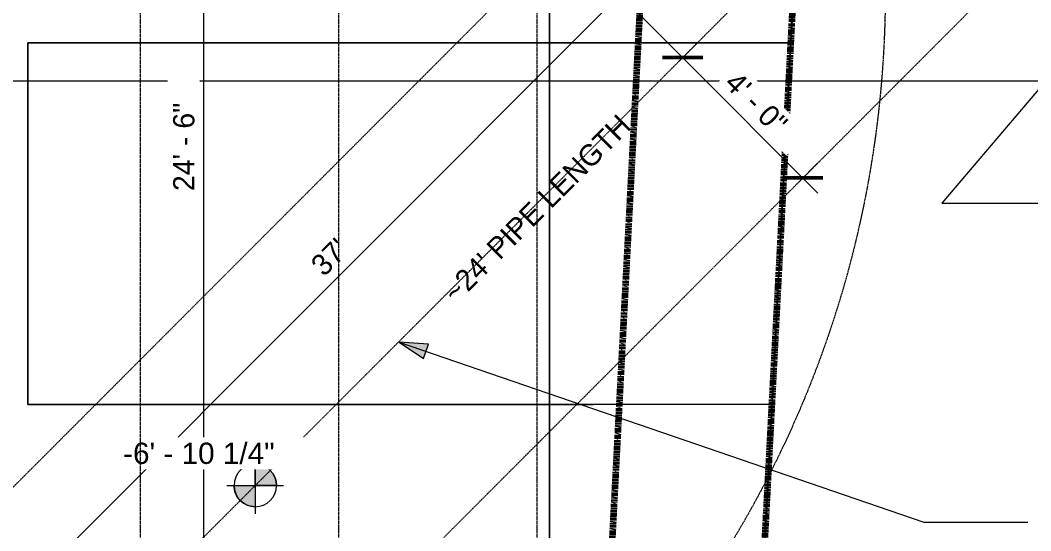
# Model space of a CAD drawing. Header units: inches. Extents: x -3305 to -1487, y 8059 to 9107.
# Drawn here: x -2191.7 to -1906.5, y 8437 to 8580.9 of the extents above; entities that cross this region are included whole.
import ezdxf

# ---------------------------------------------------------------- set-up
doc = ezdxf.new("R2010")
doc.units = ezdxf.units.IN
doc.header["$MEASUREMENT"] = 0
for name, pattern in [('Double Dash 3_8_', [0.9999999999999999, 0.3749999999999999, -0.125, 0.125, -0.125, 0.125, -0.125]), ('Grid Line 1_2_', [0.8749999999999999, 0.4999999999999999, -0.125, 0.125, -0.125]), ('Hidden 1_8_', [0.1875, 0.125, -0.06249999999999999])]:
    doc.linetypes.add(name, pattern=pattern)
for name, color, linetype, lineweight in [('A-ANNO-DIMS', 211, 'Continuous', 9), ('A-ANNO-DIMS-64', 211, 'Continuous', 9), ('A-ANNO-NOTE', 131, 'Continuous', 9), ('A-DETL-HDLN', 90, 'Hidden 1_8_', 9), ('C-PROP-LINE', 91, 'Double Dash 3_8_', 158), ('C-TOPO-3', 8, 'Continuous', 9), ('G-ANNO-DIMS', 111, 'Continuous', 9), ('G-ANNO-SYMB', 111, 'Continuous', 9), ('G-ANNO-TEXT-1', 147, 'Continuous', 9), ('P-PIPE-IDEN', 2, 'Continuous', 9), ('S-GRID-1', 1, 'Grid Line 1_2_', 9)]:
    doc.layers.add(name, color=color, linetype=linetype, lineweight=lineweight)
doc.styles.add('Arial_1', font='arial.ttf', dxfattribs={"height": 5.999999999999996})
doc.styles.add('Century Gothic', font='ufonts.com_century-gothic.ttf', dxfattribs={"height": 5.999999999999996})
doc.dimstyles.new('OD__1_16__Tol__', dxfattribs={"dimscale": 12, "dimtxt": 6.265009618305154, "dimasz": 0.6666666666666666, "dimexe": 0.5, "dimexo": 0.3333333333333334, "dimgap": 0.08333333333333334, "dimtad": 1, "dimdec": 4, "dimrnd": 0.0625, "dimzin": 3, "dimdsep": 46, "dimlunit": 4, "dimtxsty": 'Century Gothic', "dimblk1": 'OBLIQUE', "dimblk2": 'OBLIQUE', "dimsah": 1, "dimcen": 0.09, "dimdle": 0.5, "dimazin": 0, "dimtfac": 1, "dimtdec": 4, "dimtix": 1, "dimtmove": 0, "dimatfit": 3, "dimfxl": 1, "dimtvp": 1, "dimtfill": 1, "dimfrac": 2, "dimtolj": 1, "dimtzin": 0, "dimarcsym": 2})
doc.dimstyles.new('OD__1_8__Tol__', dxfattribs={"dimscale": 12, "dimtxt": 6.265009618305154, "dimasz": 0.6666666666666666, "dimexe": 0.5, "dimexo": 0.3333333333333334, "dimgap": 0.08333333333333334, "dimtad": 1, "dimdec": 3, "dimrnd": 0.125, "dimzin": 3, "dimdsep": 46, "dimlunit": 4, "dimtxsty": 'Century Gothic', "dimblk1": 'OBLIQUE', "dimblk2": 'OBLIQUE', "dimsah": 1, "dimcen": 0.09, "dimdle": 0.5, "dimazin": 0, "dimtfac": 1, "dimtdec": 4, "dimtix": 1, "dimtmove": 0, "dimatfit": 3, "dimfxl": 1, "dimtvp": 1, "dimtfill": 1, "dimfrac": 2, "dimtolj": 1, "dimtzin": 0, "dimarcsym": 2})
doc.dimstyles.new('OD__1__Tol__', dxfattribs={"dimscale": 12, "dimtxt": 6.265009618305154, "dimasz": 0.6666666666666666, "dimexe": 0.5, "dimexo": 0.3333333333333334, "dimgap": 0.08333333333333334, "dimtad": 1, "dimdec": 0, "dimzin": 3, "dimdsep": 46, "dimlunit": 4, "dimtxsty": 'Century Gothic', "dimblk1": 'OBLIQUE', "dimblk2": 'OBLIQUE', "dimsah": 1, "dimcen": 0.09, "dimdle": 0.5, "dimazin": 0, "dimtfac": 1, "dimtdec": 4, "dimtix": 1, "dimtmove": 0, "dimatfit": 3, "dimfxl": 1, "dimtvp": 1, "dimtfill": 1, "dimfrac": 2, "dimtolj": 1, "dimtzin": 0, "dimarcsym": 2})
doc.dimstyles.new('OD__1ft_Tol__', dxfattribs={"dimscale": 12, "dimtxt": 6.265009618305154, "dimasz": 0.6666666666666666, "dimexe": 0.5, "dimexo": 0.3333333333333334, "dimgap": 0.08333333333333334, "dimtad": 1, "dimdec": 0, "dimrnd": 12, "dimzin": 1, "dimdsep": 46, "dimlunit": 4, "dimtxsty": 'Century Gothic', "dimblk1": 'OBLIQUE', "dimblk2": 'OBLIQUE', "dimsah": 1, "dimcen": 0.09, "dimdle": 0.5, "dimazin": 0, "dimtfac": 1, "dimtdec": 4, "dimtix": 1, "dimtmove": 0, "dimatfit": 3, "dimfxl": 1, "dimtvp": 1, "dimtfill": 1, "dimfrac": 2, "dimtolj": 1, "dimtzin": 0, "dimarcsym": 2})

# ---------------------------------------------------------------- blocks, each defined once
blk = doc.blocks.new('Family - ___-1399760-FOUNDATION PLAN')
at = {"layer": 'C-PROP-LINE'}
for p, q in [((8400.245354829893, 2026.329796689754), (8879.93456326565, 2001.257977635659)), ((8280.845796601556, 1989.511735271216), (8939.97490044431, 1955.061167415578))]:
    blk.add_line(p, q, dxfattribs=at)
blk = doc.blocks.new('DIMBLOCK1-FOUNDATION PLAN')
at = {"layer": 'A-ANNO-DIMS-64', "lineweight": 50}
for p, q in [((-2139.841952426916, 8692.56938150536), (-2143.841952426916, 8696.56938150536)), ((-2139.841952426916, 8692.56938150536), (-2135.841952426915, 8688.56938150536)), ((-2139.841952426917, 8398.569381505362), (-2143.841952426917, 8402.569381505362)), ((-2139.841952426917, 8398.569381505362), (-2135.841952426917, 8394.569381505362))]:
    blk.add_line(p, q, dxfattribs=at)
at = {"layer": 'A-ANNO-DIMS-64'}
for p, q in [((-2141.49880667641, 8692.56938150536), (-2133.841952426916, 8692.56938150536)), ((-2139.841952426917, 8692.56938150536), (-2141.498806676411, 8692.56938150536)), ((-2139.841952426917, 8392.569381505362), (-2139.841952426916, 8692.56938150536)), ((-2322.336683847732, 8398.569381505362), (-2133.841952426917, 8398.569381505362)), ((-2139.841952426917, 8398.569381505362), (-2322.336683847732, 8398.569381505362))]:
    blk.add_line(p, q, dxfattribs=at)
at = {"layer": 'A-ANNO-DIMS-64', "color": 0, "insert": (-2148.532510577888, 8532.741028477403), "char_height": 5.999999999999998, "width": 30.78804726709961, "attachment_point": 1, "rotation": 90, "line_spacing_factor": 0.984501511447953, "style": 'Century Gothic', "bg_fill": 3, "box_fill_scale": 1.25, "bg_fill_color": 256, "bg_fill_true_color": 13158600, "bg_fill_transparency": 0}
blk.add_mtext('24\' - 6"', dxfattribs=at)
blk = doc.blocks.new('_Oblique')
at = {"color": 0, "linetype": 'ByBlock', "lineweight": -2}
blk.add_line((-0.5, -0.5), (0.5, 0.5), dxfattribs=at)
blk = doc.blocks.new('DIMBLOCK27-FOUNDATION PLAN')
at = {"layer": 'A-ANNO-DIMS-64'}
for p, q in [((-2005.892917085653, 8569.195725269732), (-2000.478703523281, 8574.609938832105)), ((-2004.7213442104, 8570.367298144985), (-2005.892917085654, 8569.195725269732)), ((-1966.537578026328, 8532.183531960914), (-2004.7213442104, 8570.367298144985)), ((-1971.951791588701, 8535.25459977278), (-1966.537578026328, 8540.668813335153)), ((-1970.780218713447, 8536.426172648033), (-1971.951791588701, 8535.25459977278))]:
    blk.add_line(p, q, dxfattribs=at)
at = {"layer": 'A-ANNO-DIMS-64', "lineweight": 50}
for p, q in [((-2004.7213442104, 8570.367298144985), (-2010.378198459892, 8570.367298144985)), ((-2004.7213442104, 8570.367298144985), (-1999.064489960907, 8570.367298144985)), ((-1970.780218713447, 8536.426172648033), (-1976.437072962939, 8536.426172648033)), ((-1970.780218713447, 8536.426172648033), (-1965.123364463954, 8536.426172648033))]:
    blk.add_line(p, q, dxfattribs=at)
at = {"layer": 'A-ANNO-DIMS-64', "color": 0, "insert": (-1989.024172477733, 8566.960431614014), "char_height": 5.999999999999998, "width": 25.17937198975975, "attachment_point": 1, "rotation": 314.9999999999996, "line_spacing_factor": 0.984501511447953, "style": 'Century Gothic', "bg_fill": 3, "box_fill_scale": 1.25, "bg_fill_color": 256, "bg_fill_true_color": 13158600, "bg_fill_transparency": 0}
blk.add_mtext('4\' - 0"', dxfattribs=at)
blk = doc.blocks.new('DIMBLOCK28-FOUNDATION PLAN')
at = {"layer": 'A-ANNO-DIMS-64'}
for p, q in [((-2004.7213442104, 8570.367298144985), (-2042.905110394473, 8608.55106432906)), ((-2039.834042582608, 8603.136850766688), (-2034.419829020236, 8608.55106432906)), ((-2038.662469707355, 8604.308423641942), (-2039.834042582609, 8603.136850766688)), ((-2005.892917085653, 8569.195725269732), (-2000.478703523281, 8574.609938832105)), ((-2004.7213442104, 8570.367298144985), (-2005.892917085654, 8569.195725269732))]:
    blk.add_line(p, q, dxfattribs=at)
at = {"layer": 'A-ANNO-DIMS-64', "lineweight": 50}
for p, q in [((-2038.662469707354, 8604.308423641942), (-2044.319323956847, 8604.308423641942)), ((-2038.662469707354, 8604.308423641942), (-2033.005615457862, 8604.308423641942)), ((-2004.7213442104, 8570.367298144985), (-2010.378198459892, 8570.367298144985)), ((-2004.7213442104, 8570.367298144985), (-1999.064489960907, 8570.367298144985))]:
    blk.add_line(p, q, dxfattribs=at)
at = {"layer": 'A-ANNO-DIMS-64', "color": 0, "insert": (-2022.965297974687, 8600.901557110968), "char_height": 5.999999999999998, "width": 25.17937198975975, "attachment_point": 1, "rotation": 314.9999999999996, "line_spacing_factor": 0.984501511447953, "style": 'Century Gothic', "bg_fill": 3, "box_fill_scale": 1.25, "bg_fill_color": 256, "bg_fill_true_color": 13158600, "bg_fill_transparency": 0}
blk.add_mtext('4\' - 0"', dxfattribs=at)
blk = doc.blocks.new('DIMBLOCK34-FOUNDATION PLAN')
at = {"layer": 'A-ANNO-DIMS-64', "lineweight": 50}
for p, q in [((-1941.429835956578, 8669.09492271053), (-1941.429835956578, 8674.751776960024)), ((-1941.429835956578, 8669.09492271053), (-1941.429835956578, 8663.438068461039)), ((-2258.858533930548, 8351.666224736566), (-2258.858533930548, 8357.323078986057)), ((-2258.858533930548, 8351.666224736566), (-2258.858533930548, 8346.009370487072))]:
    blk.add_line(p, q, dxfattribs=at)
at = {"layer": 'A-ANNO-DIMS-64'}
for p, q in [((-2263.101174617667, 8347.423584049446), (-1937.187195269459, 8673.33756339765)), ((-1926.540204925463, 8654.205291679415), (-1945.672476643696, 8673.33756339765)), ((-1941.429835956578, 8669.09492271053), (-1926.540204925463, 8654.205291679415)), ((-2243.968902899434, 8336.77659370545), (-2263.101174617666, 8355.908865423684)), ((-2258.858533930548, 8351.666224736564), (-2243.968902899433, 8336.77659370545))]:
    blk.add_line(p, q, dxfattribs=at)
at = {"layer": 'A-ANNO-DIMS-64', "color": 0, "insert": (-2110.191983712415, 8512.62308015639), "char_height": 5.999999999999998, "width": 13.24602033584518, "attachment_point": 1, "rotation": 44.999999999999574, "line_spacing_factor": 0.984501511447953, "style": 'Century Gothic', "bg_fill": 3, "box_fill_scale": 1.25, "bg_fill_color": 256, "bg_fill_true_color": 13158600, "bg_fill_transparency": 0}
blk.add_mtext("37'", dxfattribs=at)
blk = doc.blocks.new('Spot Elevations - Spot Elevation - Target Filled-1560264-FOUNDATION PLAN')
at = {"layer": 'G-ANNO-DIMS'}
h = blk.add_hatch(color=256, dxfattribs=at)
edge = h.paths.add_edge_path(flags=0)
edge.add_line((1.249000902703301e-16, 0), (-0.09374999999999985, 0))
edge.add_arc((5.724587470723462e-16, -3.434752482434078e-16), 0.09375000000000037, 90.00000000000063, 180.0000000000002, ccw=False)
edge.add_line((1.249000902703301e-16, 0.09375000000000007), (1.249000902703301e-16, 0))
h = blk.add_hatch(color=256, dxfattribs=at)
edge = h.paths.add_edge_path(flags=0)
edge.add_line((1.249000902703301e-16, 0), (0.09375000000000029, 0))
edge.add_arc((2.289834988289385e-16, 6.245004513516504e-17), 0.09374999999999996, 269.99999999999955, 359.99999999999966, ccw=False)
edge.add_line((1.249000902703301e-16, -0.09375), (1.249000902703301e-16, 0))
for p, q in [((-2.706168622523819e-16, 0.1243846875261664), (-2.706168622523819e-16, -0.125)), ((1.249000902703301e-16, 0), (1.249000902703301e-16, 0.09375000000000007)), ((0.1250000000000001, 7.067913962433002e-16), (-0.1249999999999998, 7.067913962433002e-16)), ((-0.09374999999999985, 0), (1.249000902703301e-16, 0)), ((1.249000902703301e-16, 0), (1.249000902703301e-16, -0.09375)), ((0.09375000000000029, 0), (1.249000902703301e-16, 0))]:
    blk.add_line(p, q, dxfattribs=at)
blk.add_circle((1.249000902703301e-16, 0), 0.09375000000000007, dxfattribs=at)
for centre, radius, start, end in [((5.724587470723462e-16, -3.434752482434078e-16), 0.09375000000000037, 90.00000000000026, 179.9999999999999), ((2.289834988289385e-16, 6.245004513516504e-17), 0.09374999999999996, 269.9999999999992, 359.9999999999993)]:
    blk.add_arc(centre, radius, start, end, dxfattribs=at)
blk = doc.blocks.new('DIMBLOCK80-FOUNDATION PLAN')
at = {"layer": 'A-ANNO-DIMS-64'}
for p, q in [((-2042.336683847661, 8726.56938150538), (-2042.336683847663, 8246.733095694544)), ((-2042.336683847661, 8252.733095694542), (-2042.336683847661, 8726.569381505378)), ((-2326.336683847733, 8394.569381505362), (-2326.336683847733, 8246.733095694542)), ((-2326.336683847733, 8252.733095694542), (-2326.336683847732, 8394.569381505362)), ((-2326.336683847733, 8252.733095694542), (-2036.336683847663, 8252.733095694544))]:
    blk.add_line(p, q, dxfattribs=at)
at = {"layer": 'A-ANNO-DIMS-64', "lineweight": 50}
for p, q in [((-2326.336683847733, 8252.733095694542), (-2322.336683847733, 8256.733095694542)), ((-2042.336683847663, 8252.733095694544), (-2038.336683847663, 8256.733095694544)), ((-2326.336683847733, 8252.733095694542), (-2330.336683847733, 8248.733095694542)), ((-2042.336683847663, 8252.733095694544), (-2046.336683847663, 8248.733095694542))]:
    blk.add_line(p, q, dxfattribs=at)
at = {"layer": 'A-ANNO-DIMS-64', "color": 0, "insert": (-2197.165036875655, 8261.423653845513), "char_height": 5.999999999999998, "width": 30.78804726709961, "attachment_point": 1, "line_spacing_factor": 0.984501511447953, "style": 'Century Gothic', "bg_fill": 3, "box_fill_scale": 1.25, "bg_fill_color": 256, "bg_fill_true_color": 13158600, "bg_fill_transparency": 0}
blk.add_mtext('23\' - 8"', dxfattribs=at)

msp = doc.modelspace()

# ---------------------------------------------------------------- hatches: boundary and pattern name
at = {"layer": 'G-ANNO-TEXT-1'}
msp.add_hatch(color=256, dxfattribs=at).paths.add_polyline_path([(-2084.76388167094, 8490.169124757474), (-2077.891604856955, 8485.546700647299), (-2076.501103313102, 8489.602126457989)], flags=0)

# ---------------------------------------------------------------- linework, layer by layer
at = {"layer": 'A-DETL-HDLN'}
for p, q in [((-2234.606989722978, 8408.363903626321), (-1971.711777800717, 8671.259115548579)), ((-2241.140475774687, 8333.948166580703), (-1923.711777800717, 8651.376864554668)), ((-2150.388697948086, 8356.817693413395), (-1875.711777800717, 8631.494613560759))]:
    msp.add_line(p, q, dxfattribs=at)
msp.add_circle((-2247.52729933143, 8589.207542781793), 300.0000000000015, dxfattribs=at)
at = {"layer": 'C-TOPO-3'}
for p, q in [((-1973.587646484367, 8585.51586914063), (-1981.798645019524, 8428.41723632813)), ((-1974.159667968742, 8574.56909179688), (-1973.587646484367, 8585.51586914063)), ((-2189.532531738273, 8551.187988281255), (-2189.532531738273, 8574.569091796879)), ((-2189.532531738273, 8574.569091796879), (-2175.727844238274, 8574.569091796879)), ((-2175.727844238274, 8574.569091796879), (-2189.532531738273, 8574.569091796879)), ((-2189.532531738273, 8574.569091796879), (-2189.532531738273, 8551.187988281255)), ((-2175.727844238274, 8574.569091796879), (-2129.995788574211, 8574.56909179688)), ((-2129.995788574211, 8574.56909179688), (-2175.727844238274, 8574.569091796879)), ((-2129.995788574211, 8574.56909179688), (-2097.727844238274, 8574.56909179688)), ((-2097.727844238274, 8574.56909179688), (-2129.995788574211, 8574.56909179688)), ((-2097.727844238274, 8574.56909179688), (-2063.763244628899, 8574.56909179688)), ((-2063.763244628899, 8574.56909179688), (-2097.727844238274, 8574.56909179688)), ((-2063.763244628899, 8574.56909179688), (-2039.798400878898, 8574.56909179688)), ((-2039.798400878898, 8574.56909179688), (-2063.763244628899, 8574.56909179688)), ((-2039.798400878898, 8574.56909179688), (-1993.950256347648, 8574.56909179688)), ((-1993.950256347648, 8574.56909179688), (-2039.798400878898, 8574.56909179688)), ((-1993.950256347648, 8574.56909179688), (-1981.639892578117, 8574.56909179688)), ((-1981.639892578117, 8574.56909179688), (-1993.950256347648, 8574.56909179688)), ((-1981.639892578117, 8574.56909179688), (-1974.159667968742, 8574.56909179688)), ((-1974.159667968742, 8574.56909179688), (-1981.639892578117, 8574.56909179688)), ((-1979.490966796867, 8472.56909179688), (-1974.159667968742, 8574.56909179688)), ((-2189.532531738274, 8539.819335937505), (-2189.532531738273, 8551.187988281255)), ((-2189.532531738273, 8551.187988281255), (-2189.532531738274, 8539.819335937505)), ((-2189.532531738274, 8528.450683593755), (-2189.532531738274, 8539.819335937505)), ((-2189.532531738274, 8539.819335937505), (-2189.532531738274, 8528.450683593755)), ((-2189.532531738274, 8472.56909179688), (-2189.532531738274, 8528.450683593755)), ((-2189.532531738274, 8528.450683593755), (-2189.532531738274, 8472.56909179688)), ((-2175.727844238274, 8472.56909179688), (-2189.532531738274, 8472.56909179688)), ((-2189.532531738274, 8472.56909179688), (-2175.727844238274, 8472.56909179688)), ((-2116.120056152336, 8472.56909179688), (-2175.727844238274, 8472.56909179688)), ((-2175.727844238274, 8472.56909179688), (-2116.120056152336, 8472.56909179688)), ((-2097.727844238274, 8472.56909179688), (-2116.120056152336, 8472.56909179688)), ((-2116.120056152336, 8472.56909179688), (-2097.727844238274, 8472.56909179688)), ((-2053.45788574218, 8472.56909179688), (-2097.727844238274, 8472.56909179688)), ((-2097.727844238274, 8472.56909179688), (-2053.45788574218, 8472.56909179688)), ((-2039.798400878899, 8472.56909179688), (-2053.45788574218, 8472.56909179688)), ((-2053.45788574218, 8472.56909179688), (-2039.798400878899, 8472.56909179688)), ((-2029.967102050774, 8472.56909179688), (-2039.798400878899, 8472.56909179688)), ((-2039.798400878899, 8472.56909179688), (-2029.967102050774, 8472.56909179688)), ((-1979.490966796867, 8472.56909179688), (-2029.967102050774, 8472.56909179688)), ((-1979.490966796867, 8472.56909179688), (-2029.967102050774, 8472.56909179688)), ((-1981.798645019524, 8428.41723632813), (-1979.490966796867, 8472.56909179688))]:
    msp.add_line(p, q, dxfattribs=at)
at = {"layer": 'G-ANNO-SYMB'}
msp.add_line((-3247.231794240511, 8563.845860559648), (-1682.768891778781, 8563.845860559644), dxfattribs=at)
at = {"layer": 'G-ANNO-TEXT-1'}
for p, q in [((-2084.76388167094, 8490.169124757474), (-2077.891604856955, 8485.546700647299)), ((-2076.501103313102, 8489.602126457989), (-2084.76388167094, 8490.169124757474)), ((-2084.76388167094, 8490.169124757474), (-1936.622488224673, 8439.375238760951)), ((-2077.891604856955, 8485.546700647299), (-2076.501103313102, 8489.602126457989)), ((-1936.622488224673, 8439.375238760951), (-1907.311300775303, 8439.37523876095))]:
    msp.add_line(p, q, dxfattribs=at)

# ---------------------------------------------------------------- block references
at = {"layer": 'C-PROP-LINE', "rotation": 89.9999999999999}
msp.add_blockref('Family - ___-1399760-FOUNDATION PLAN', (0, 0), dxfattribs=at)

# ---------------------------------------------------------------- texts
at = {"layer": 'P-PIPE-IDEN', "insert": (-2072.918381899259, 8505.020124610195), "char_height": 5.999999999999996, "width": 84.03199999999993, "attachment_point": 1, "rotation": 45.00000000001423, "style": 'Century Gothic'}
msp.add_mtext("~24' PIPE LENGTH", dxfattribs=at)

# ---------------------------------------------------------------- next in the draw order: dimensions: what is measured, and where the dimension line sits
at = {"layer": 'A-ANNO-DIMS'}
for base, p1, p2, angle, dimstyle, override, picture, middle in [((-2139.841952426917, 8692.569381505364), (-2326.336683847732, 8398.569381505362), (-2145.498806676411, 8692.56938150536), 89.99999999999991, 'OD__1_8__Tol__', {"dimpost": '<>', "dimfxl": 345.1642186261909}, 'DIMBLOCK1-FOUNDATION PLAN', (-2143.992870193239, 8545.569381505364)), ((-2004.7213442104, 8570.367298144985), (-1974.780218713448, 8532.426172648033), (-2008.721344210401, 8566.367298144985), 315.0000000000002, 'OD__1__Tol__', {"dimpost": '<>', "dimfxl": 47.99999999999797}, 'DIMBLOCK27-FOUNDATION PLAN', (-1984.815639361207, 8556.331877497225))]:
    dim = msp.add_linear_dim(base=base, p1=p1, p2=p2, angle=angle, dimstyle=dimstyle, override=override, dxfattribs=at)
    dim.commit()
    dim.dimension.update_dxf_attribs({"geometry": picture, "text_midpoint": middle})

# ---------------------------------------------------------------- next in the draw order: dimensions: what is measured, and where the dimension line sits
dim = msp.add_linear_dim(base=(-2038.662469707355, 8604.308423641944), p1=(-2008.721344210401, 8566.367298144985), p2=(-2042.662469707355, 8600.308423641942), angle=314.999999999999, dimstyle='OD__1__Tol__', override={"dimpost": '<>', "dimfxl": 48.00000000000184}, dxfattribs=at)
dim.commit()
dim.dimension.update_dxf_attribs({"geometry": 'DIMBLOCK28-FOUNDATION PLAN', "text_midpoint": (-2018.756764858161, 8590.273002994181)})

# ---------------------------------------------------------------- next in the draw order: dimensions: what is measured, and where the dimension line sits
dim = msp.add_linear_dim(base=(-1941.429835956579, 8669.09492271053), p1=(-2241.140475774687, 8333.948166580703), p2=(-1923.711777800717, 8651.376864554668), angle=44.99999999999965, dimstyle='OD__1ft_Tol__', override={"dimpost": '<>', "dimfxl": 448.9119697612176}, dxfattribs=at)
dim.commit()
dim.dimension.update_dxf_attribs({"geometry": 'DIMBLOCK34-FOUNDATION PLAN', "text_midpoint": (-2103.07932704428, 8513.315715824263)})

# ---------------------------------------------------------------- next in the draw order: linework, layer by layer
at = {"layer": 'A-ANNO-NOTE'}
for p, q in [((-1898.796466428429, 8567.860291810646), (-1931.598952212734, 8529.328558502622)), ((-1931.598952212734, 8529.328558502622), (-1902.477948071466, 8529.328558502622))]:
    msp.add_line(p, q, dxfattribs=at)

# ---------------------------------------------------------------- next in the draw order: block references
at = {"layer": 'G-ANNO-DIMS', "extrusion": (0, 0, -1), "xscale": 63.99999999999997, "yscale": 63.99999999999997, "zscale": 63.99999999999997}
msp.add_blockref('Spot Elevations - Spot Elevation - Target Filled-1560264-FOUNDATION PLAN', (2125.347405989667, 8449.741236365724), dxfattribs=at)

# ---------------------------------------------------------------- next in the draw order: texts
at = {"layer": 'G-ANNO-DIMS', "insert": (-2162.650131958104, 8461.813147762565), "char_height": 5.999999999999999, "width": 51.12654232424676, "attachment_point": 1, "line_spacing_factor": 0.9417779076525877, "style": 'Arial_1', "bg_fill": 3, "box_fill_scale": 1.25, "bg_fill_color": 256, "bg_fill_true_color": 13158600, "bg_fill_transparency": 0}
msp.add_mtext('-6\' - 10 1/4"', dxfattribs=at)

# ---------------------------------------------------------------- next in the draw order: dimensions: what is measured, and where the dimension line sits
at = {"layer": 'A-ANNO-DIMS'}
dim = msp.add_linear_dim(base=(-2042.336683847661, 8252.733095694542), p1=(-2326.336683847732, 8398.569381505362), p2=(-2042.336683847661, 8730.569381505378), dimstyle='OD__1_16__Tol__', override={"dimpost": '<>', "dimfxl": 436.8981574692797}, dxfattribs=at)
dim.commit()
dim.dimension.update_dxf_attribs({"geometry": 'DIMBLOCK80-FOUNDATION PLAN', "text_midpoint": (-2184.336683847696, 8256.884013460867)})

# ---------------------------------------------------------------- next in the draw order: linework, layer by layer
at = {"layer": 'S-GRID-1'}
for p, q in [((-2157.774183847666, 8059.220562484466), (-2157.774183847667, 9013.692634744513)), ((-2101.774183847666, 8059.220562484466), (-2101.774183847668, 9013.692634744513)), ((-2045.774183847667, 8059.220562484466), (-2045.774183847668, 9013.692634744513))]:
    msp.add_line(p, q, dxfattribs=at)

doc.saveas('drawing.dxf')
